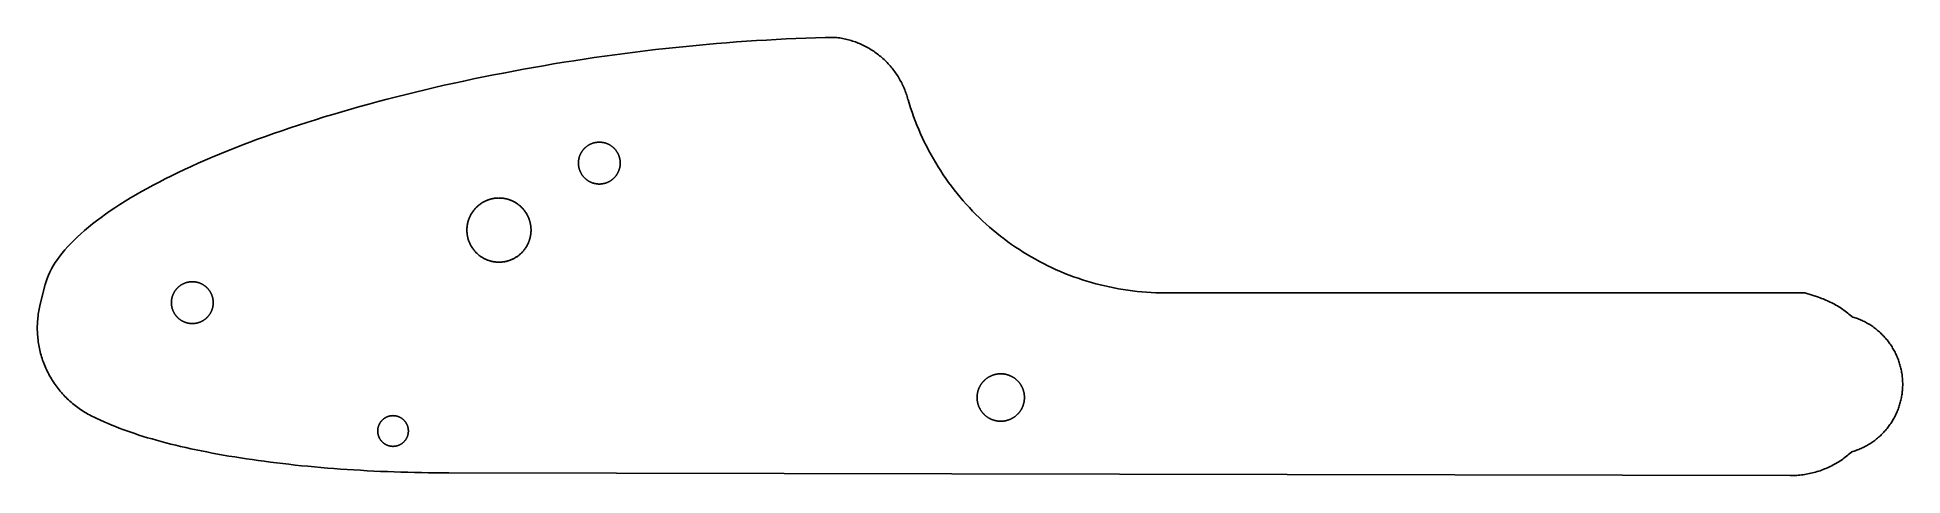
# Model space of a CAD drawing. Extents: x -125 to 8, y 0 to 31.
import ezdxf

# ---------------------------------------------------------------- set-up
doc = ezdxf.new("R2010")
doc.units = 0
doc.layers.get('0').update_dxf_attribs({"linetype": 'CONTINUOUS'})

msp = doc.modelspace()

# ---------------------------------------------------------------- linework, layer by layer
for points in [[(0.11344, 0.00099), (0.22685, 0.00396), (0.34018, 0.00891), (0.45342, 0.01583), (0.56651, 0.02473), (0.67944, 0.03561), (0.79215, 0.04845), (0.90463, 0.06326), (1.01682, 0.08003), (1.12871, 0.09875), (1.24026, 0.11942), (1.35143, 0.14204), (1.46218, 0.16659), (1.57249, 0.19308), (1.68232, 0.22148), (1.79164, 0.2518), (1.90042, 0.28402), (2.00861, 0.31813), (2.11619, 0.35413), (2.22313, 0.392), (2.32939, 0.43173), (2.43494, 0.4733), (2.53975, 0.51672), (2.64379, 0.56195), (2.74702, 0.609), (2.84941, 0.65784), (2.95094, 0.70846), (3.05157, 0.76084), (3.15126, 0.81497), (3.25, 0.87084), (3.34775, 0.92841), (3.44448, 0.98769), (3.54015, 1.04864), (3.63475, 1.11126), (3.72825, 1.17551), (3.8206, 1.24139), (3.9118, 1.30887), (4.0018, 1.37793), (4.09058, 1.44855), (4.17812, 1.52071), (4.26438, 1.59439), (4.34935, 1.66956), (4.3746, 1.6927), (4.37819, 1.69369), (4.46186, 1.71848), (4.54508, 1.74472), (4.62784, 1.77241), (4.7101, 1.80154), (4.79184, 1.8321), (4.87303, 1.86408), (4.95366, 1.89748), (5.03368, 1.93227), (5.11309, 1.96846), (5.19186, 2.00603), (5.26995, 2.04497), (5.34736, 2.08526), (5.42405, 2.1269), (5.5, 2.16987), (5.57519, 2.21416), (5.6496, 2.25976), (5.7232, 2.30665), (5.79596, 2.35481), (5.86788, 2.40424), (5.93893, 2.45492), (6.00908, 2.50682), (6.07831, 2.55995), (6.1466, 2.61427), (6.21394, 2.66978), (6.2803, 2.72645), (6.34565, 2.78428), (6.40999, 2.84323), (6.47329, 2.9033), (6.53553, 2.96447), (6.5967, 3.02671), (6.65677, 3.09001), (6.71572, 3.15435), (6.77355, 3.2197), (6.83022, 3.28606), (6.88573, 3.3534), (6.94005, 3.42169), (6.99318, 3.49092), (7.04508, 3.56107), (7.09576, 3.63212), (7.14519, 3.70404), (7.19335, 3.7768), (7.24024, 3.8504), (7.28584, 3.92481), (7.33013, 4), (7.3731, 4.07595), (7.41474, 4.15264), (7.45503, 4.23005), (7.49397, 4.30814), (7.53154, 4.38691), (7.56773, 4.46632), (7.60252, 4.54634), (7.63592, 4.62697), (7.6679, 4.70816), (7.69846, 4.7899), (7.72759, 4.87216), (7.75528, 4.95492), (7.78152, 5.03814), (7.80631, 5.12181), (7.82963, 5.2059), (7.85148, 5.29039), (7.87185, 5.37524), (7.89074, 5.46044), (7.90814, 5.54596), (7.92404, 5.63176), (7.93844, 5.71783), (7.95134, 5.80413), (7.96273, 5.89065), (7.97261, 5.97736), (7.98097, 6.06422), (7.98782, 6.15122), (7.99315, 6.23832), (7.99695, 6.3255), (7.99924, 6.41274), (8, 6.5), (7.99924, 6.58726), (7.99695, 6.6745), (7.99315, 6.76168), (7.98782, 6.84878), (7.98097, 6.93578), (7.97261, 7.02264), (7.96273, 7.10935), (7.95134, 7.19587), (7.93844, 7.28217), (7.92404, 7.36824), (7.90814, 7.45404), (7.89074, 7.53956), (7.87185, 7.62476), (7.85148, 7.70961), (7.82963, 7.7941), (7.80631, 7.87819), (7.78152, 7.96186), (7.75528, 8.04508), (7.72759, 8.12784), (7.69846, 8.2101), (7.6679, 8.29184), (7.63592, 8.37303), (7.60252, 8.45366), (7.56773, 8.53368), (7.53154, 8.61309), (7.49397, 8.69186), (7.45503, 8.76995), (7.41474, 8.84736), (7.3731, 8.92405), (7.33013, 9), (7.28584, 9.07519), (7.24024, 9.1496), (7.19335, 9.2232), (7.14519, 9.29596), (7.09576, 9.36788), (7.04508, 9.43893), (6.99318, 9.50908), (6.94005, 9.57831), (6.88573, 9.6466), (6.83022, 9.71394), (6.77355, 9.7803), (6.71572, 9.84565), (6.65677, 9.90999), (6.5967, 9.97329), (6.53553, 10.0355), (6.47329, 10.0967), (6.40999, 10.1568), (6.34565, 10.2157), (6.2803, 10.2735), (6.21394, 10.3302), (6.1466, 10.3857), (6.07831, 10.4401), (6.00908, 10.4932), (5.93893, 10.5451), (5.86788, 10.5958), (5.79596, 10.6452), (5.7232, 10.6934), (5.6496, 10.7402), (5.57519, 10.7858), (5.5, 10.8301), (5.42405, 10.8731), (5.34736, 10.9147), (5.26995, 10.955), (5.19186, 10.994), (5.11309, 11.0315), (5.03368, 11.0677), (4.95366, 11.1025), (4.87303, 11.1359), (4.79184, 11.1679), (4.7101, 11.1985), (4.62784, 11.2276), (4.54508, 11.2553), (4.46186, 11.2815), (4.37819, 11.3063), (4.3746, 11.3073), (4.34935, 11.3304), (4.26438, 11.4056), (4.17812, 11.4793), (4.09058, 11.5514), (4.0018, 11.6221), (3.9118, 11.6911), (3.8206, 11.7586), (3.72825, 11.8245), (3.63475, 11.8887), (3.54015, 11.9514), (3.44448, 12.0123), (3.34775, 12.0716), (3.25, 12.1292), (3.15126, 12.185), (3.05157, 12.2392), (2.95094, 12.2915), (2.84941, 12.3422), (2.74702, 12.391), (2.64379, 12.438), (2.53975, 12.4833), (2.43494, 12.5267), (2.32939, 12.5683), (2.22313, 12.608), (2.11619, 12.6459), (2.00861, 12.6819), (1.03931, 13), (-45, 13), (-45, 13.0073), (-45.1648, 13.0116), (-45.497, 13.0261), (-45.8289, 13.0464), (-46.1603, 13.0725), (-46.4913, 13.1044), (-46.8216, 13.142), (-47.1512, 13.1854), (-47.4801, 13.2345), (-47.808, 13.2894), (-48.1349, 13.35), (-48.4607, 13.4163), (-48.7853, 13.4883), (-49.1086, 13.5659), (-49.4305, 13.6491), (-49.7509, 13.738), (-50.0697, 13.8324), (-50.3868, 13.9324), (-50.7021, 14.0379), (-51.0155, 14.1489), (-51.3269, 14.2653), (-51.6363, 14.3871), (-51.9434, 14.5144), (-52.2483, 14.647), (-52.5509, 14.7848), (-52.851, 14.928), (-53.1485, 15.0763), (-53.4434, 15.2298), (-53.7356, 15.3885), (-54.025, 15.5522), (-54.3115, 15.721), (-54.595, 15.8947), (-54.8754, 16.0733), (-55.1526, 16.2568), (-55.4266, 16.4452), (-55.6973, 16.6382), (-55.9646, 16.836), (-56.2284, 17.0384), (-56.4886, 17.2454), (-56.7451, 17.4569), (-56.9979, 17.6728), (-57.2469, 17.8931), (-57.4921, 18.1177), (-57.7332, 18.3466), (-57.9704, 18.5796), (-58.2034, 18.8168), (-58.4323, 19.0579), (-58.6569, 19.3031), (-58.8772, 19.5521), (-59.0931, 19.8049), (-59.3046, 20.0614), (-59.5116, 20.3216), (-59.714, 20.5854), (-59.9118, 20.8527), (-60.1048, 21.1234), (-60.2932, 21.3974), (-60.4767, 21.6746), (-60.6553, 21.955), (-60.829, 22.2385), (-60.9978, 22.525), (-61.1615, 22.8144), (-61.3202, 23.1066), (-61.4737, 23.4015), (-61.622, 23.699), (-61.7652, 23.9991), (-61.903, 24.3017), (-62.0356, 24.6066), (-62.1629, 24.9137), (-62.2847, 25.2231), (-62.4011, 25.5345), (-62.5121, 25.8479), (-62.6176, 26.1632), (-62.7176, 26.4803), (-62.7931, 26.7353), (-62.8022, 26.7444), (-62.8044, 26.7529), (-62.8324, 26.8538), (-62.8622, 26.9542), (-62.8937, 27.0541), (-62.9269, 27.1534), (-62.9618, 27.2521), (-62.9985, 27.3502), (-63.0369, 27.4476), (-63.077, 27.5444), (-63.1187, 27.6404), (-63.1622, 27.7357), (-63.2072, 27.8302), (-63.254, 27.9239), (-63.3023, 28.0168), (-63.3523, 28.1089), (-63.4038, 28.2), (-63.457, 28.2902), (-63.5117, 28.3795), (-63.568, 28.4678), (-63.6258, 28.5552), (-63.6851, 28.6415), (-63.7459, 28.7267), (-63.8082, 28.8109), (-63.8719, 28.894), (-63.9371, 28.9759), (-64.0037, 29.0567), (-64.0717, 29.1364), (-64.1411, 29.2148), (-64.2119, 29.292), (-64.284, 29.368), (-64.3574, 29.4426), (-64.432, 29.516), (-64.508, 29.5881), (-64.5852, 29.6589), (-64.6636, 29.7283), (-64.7433, 29.7963), (-64.8241, 29.8629), (-64.906, 29.9281), (-64.9891, 29.9918), (-65.0733, 30.0541), (-65.1585, 30.1149), (-65.2448, 30.1742), (-65.3322, 30.232), (-65.4205, 30.2883), (-65.5098, 30.343), (-65.6, 30.3962), (-65.6911, 30.4477), (-65.7832, 30.4977), (-65.8761, 30.546), (-65.9698, 30.5928), (-66.0643, 30.6378), (-66.1596, 30.6813), (-66.2556, 30.723), (-66.3524, 30.7631), (-66.4498, 30.8015), (-66.5479, 30.8382), (-66.6466, 30.8731), (-66.7459, 30.9063), (-66.8458, 30.9378), (-66.9462, 30.9676), (-67.0471, 30.9956), (-67.1485, 31.0218), (-67.2503, 31.0462), (-67.3525, 31.0689), (-67.4551, 31.0898), (-67.5581, 31.1088), (-67.6614, 31.1261), (-67.765, 31.1416), (-67.8688, 31.1553), (-67.9728, 31.1671), (-67.9859, 31.1684), (-68.0251, 31.1678), (-68.7068, 31.1529), (-69.3929, 31.134), (-70.0831, 31.111), (-70.777, 31.0841), (-71.4747, 31.0532), (-72.1757, 31.0182), (-72.88, 30.9793), (-73.5873, 30.9364), (-74.2974, 30.8896), (-75.01, 30.8388), (-75.725, 30.7841), (-76.4421, 30.7255), (-77.1612, 30.663), (-77.882, 30.5966), (-78.6042, 30.5263), (-79.3277, 30.4523), (-80.0522, 30.3744), (-80.7775, 30.2927), (-81.5035, 30.2073), (-82.2298, 30.1181), (-82.9563, 30.0252), (-83.6827, 29.9287), (-84.4088, 29.8285), (-85.1344, 29.7247), (-85.8593, 29.6173), (-86.5832, 29.5063), (-87.306, 29.3918), (-88.0274, 29.2738), (-88.7471, 29.1524), (-89.4651, 29.0276), (-90.1809, 28.8993), (-90.8946, 28.7678), (-91.6057, 28.6329), (-92.3141, 28.4948), (-93.0196, 28.3535), (-93.722, 28.209), (-94.421, 28.0614), (-95.1165, 27.9107), (-95.8082, 27.757), (-96.496, 27.6003), (-97.1795, 27.4406), (-97.8586, 27.278), (-98.5331, 27.1126), (-99.2029, 26.9445), (-99.8676, 26.7735), (-100.527, 26.5999), (-101.181, 26.4236), (-101.83, 26.2448), (-102.472, 26.0634), (-103.109, 25.8796), (-103.739, 25.6933), (-104.363, 25.5047), (-104.981, 25.3138), (-105.591, 25.1206), (-106.195, 24.9253), (-106.792, 24.7278), (-107.381, 24.5283), (-107.963, 24.3267), (-108.537, 24.1232), (-109.103, 23.9179), (-109.661, 23.7107), (-110.211, 23.5017), (-110.752, 23.2911), (-111.285, 23.0788), (-111.81, 22.865), (-112.325, 22.6496), (-112.832, 22.4329), (-113.329, 22.2147), (-113.817, 21.9953), (-114.296, 21.7746), (-114.765, 21.5528), (-115.224, 21.3299), (-115.673, 21.1059), (-116.112, 20.881), (-116.541, 20.6552), (-116.96, 20.4285), (-117.368, 20.2011), (-117.766, 19.973), (-118.153, 19.7443), (-118.53, 19.5151), (-118.895, 19.2853), (-119.25, 19.0552), (-119.593, 18.8247), (-119.925, 18.594), (-120.246, 18.363), (-120.555, 18.132), (-120.853, 17.9008), (-121.139, 17.6697), (-121.414, 17.4387), (-121.676, 17.2078), (-121.927, 16.9772), (-122.166, 16.7468), (-122.393, 16.5168), (-122.608, 16.2873), (-122.81, 16.0582), (-123.001, 15.8297), (-123.179, 15.6019), (-123.345, 15.3748), (-123.499, 15.1484), (-123.64, 14.923), (-123.768, 14.6984), (-123.885, 14.4748), (-123.988, 14.2523), (-124.079, 14.0309), (-124.158, 13.8107), (-124.224, 13.5918), (-124.572, 12.1935), (-124.601, 12.0747), (-124.627, 11.9554), (-124.651, 11.8357), (-124.674, 11.7155), (-124.694, 11.595), (-124.712, 11.4742), (-124.728, 11.3531), (-124.742, 11.2317), (-124.753, 11.1101), (-124.763, 10.9883), (-124.77, 10.8664), (-124.776, 10.7443), (-124.779, 10.6222), (-124.78, 10.5), (-124.779, 10.3778), (-124.776, 10.2557), (-124.77, 10.1336), (-124.763, 10.0117), (-124.753, 9.88991), (-124.742, 9.7683), (-124.728, 9.64691), (-124.712, 9.52579), (-124.694, 9.40496), (-124.674, 9.28446), (-124.651, 9.16434), (-124.627, 9.04462), (-124.601, 8.92534), (-124.572, 8.80655), (-124.541, 8.68827), (-124.509, 8.57054), (-124.474, 8.4534), (-124.437, 8.33688), (-124.399, 8.22102), (-124.358, 8.10586), (-124.315, 7.99142), (-124.27, 7.87775), (-124.224, 7.76488), (-124.175, 7.65284), (-124.124, 7.54167), (-124.072, 7.4314), (-124.017, 7.32207), (-123.961, 7.2137), (-123.902, 7.10633), (-123.842, 7), (-123.78, 6.89473), (-123.716, 6.79057), (-123.651, 6.68753), (-123.583, 6.58565), (-123.514, 6.48496), (-123.443, 6.3855), (-123.37, 6.28729), (-123.296, 6.19037), (-123.22, 6.09476), (-123.142, 6.00049), (-123.063, 5.90759), (-122.982, 5.81609), (-122.899, 5.72601), (-122.815, 5.63739), (-122.73, 5.55025), (-122.643, 5.46462), (-122.554, 5.38052), (-122.464, 5.29799), (-122.372, 5.21703), (-122.28, 5.13769), (-122.185, 5.05998), (-122.09, 4.98392), (-121.993, 4.90955), (-121.894, 4.83688), (-121.795, 4.76594), (-121.694, 4.69674), (-121.592, 4.62931), (-121.489, 4.56366), (-121.385, 4.49983), (-121.28, 4.43782), (-121.174, 4.37766), (-121.066, 4.31937), (-120.958, 4.26295), (-120.849, 4.20844), (-120.738, 4.15585), (-120.627, 4.10518), (-119.969, 3.80633), (-119.729, 3.7), (-119.481, 3.59473), (-119.225, 3.49057), (-118.963, 3.38753), (-118.693, 3.28565), (-118.416, 3.18496), (-118.132, 3.0855), (-117.842, 2.98729), (-117.544, 2.89037), (-117.24, 2.79476), (-116.929, 2.70049), (-116.612, 2.60759), (-116.288, 2.51609), (-115.958, 2.42601), (-115.622, 2.33739), (-115.279, 2.25025), (-114.93, 2.16462), (-114.576, 2.08052), (-114.216, 1.99799), (-113.85, 1.91703), (-113.478, 1.83769), (-113.101, 1.75998), (-112.719, 1.68392), (-112.331, 1.60955), (-111.938, 1.53688), (-111.54, 1.46594), (-111.137, 1.39674), (-110.73, 1.32931), (-110.318, 1.26366), (-109.901, 1.19983), (-109.48, 1.13782), (-109.055, 1.07766), (-108.625, 1.01937), (-108.192, 0.96295), (-107.754, 0.90844), (-107.313, 0.85584), (-106.869, 0.80518), (-106.42, 0.75647), (-105.969, 0.70971), (-105.514, 0.66494), (-105.057, 0.62215), (-104.596, 0.58137), (-104.132, 0.5426), (-103.666, 0.50587), (-103.198, 0.47117), (-102.727, 0.43852), (-102.254, 0.40793), (-101.779, 0.37941), (-101.302, 0.35297), (-100.823, 0.32861), (-100.342, 0.30635), (-99.8602, 0.28618), (-99.3768, 0.26812), (-98.8923, 0.25218), (-98.4068, 0.23835), (-97.9204, 0.22664), (-97.4332, 0.21705), (-96.9454, 0.20959), (-96.4572, 0.20426), (-95.9687, 0.20107), (-95.48, 0.2), (0, 0)], [(-84.801, 20.7371), (-84.8269, 20.7378), (-84.8529, 20.7389), (-84.8788, 20.7405), (-84.9047, 20.7425), (-84.9306, 20.745), (-84.9564, 20.748), (-84.9821, 20.7514), (-85.0078, 20.7552), (-85.0334, 20.7595), (-85.0589, 20.7642), (-85.0844, 20.7694), (-85.1098, 20.775), (-85.135, 20.7811), (-85.1602, 20.7876), (-85.1852, 20.7945), (-85.2101, 20.8019), (-85.2349, 20.8097), (-85.2595, 20.818), (-85.284, 20.8266), (-85.3083, 20.8357), (-85.3325, 20.8452), (-85.3565, 20.8552), (-85.3803, 20.8655), (-85.4039, 20.8763), (-85.4273, 20.8875), (-85.4506, 20.8991), (-85.4736, 20.9111), (-85.4965, 20.9235), (-85.5191, 20.9362), (-85.5414, 20.9494), (-85.5636, 20.963), (-85.5855, 20.977), (-85.6071, 20.9913), (-85.6286, 21.006), (-85.6497, 21.0211), (-85.6706, 21.0365), (-85.6912, 21.0523), (-85.7115, 21.0685), (-85.7315, 21.085), (-85.7513, 21.1019), (-85.7707, 21.1191), (-85.7899, 21.1367), (-85.8087, 21.1545), (-85.8273, 21.1727), (-85.8455, 21.1913), (-85.8633, 21.2101), (-85.8809, 21.2293), (-85.8981, 21.2487), (-85.915, 21.2685), (-85.9315, 21.2885), (-85.9477, 21.3088), (-85.9635, 21.3294), (-85.9789, 21.3503), (-85.994, 21.3714), (-86.0087, 21.3929), (-86.023, 21.4145), (-86.037, 21.4364), (-86.0506, 21.4586), (-86.0638, 21.4809), (-86.0765, 21.5035), (-86.0889, 21.5264), (-86.1009, 21.5494), (-86.1125, 21.5727), (-86.1237, 21.5961), (-86.1345, 21.6197), (-86.1448, 21.6435), (-86.1548, 21.6675), (-86.1643, 21.6917), (-86.1734, 21.716), (-86.182, 21.7405), (-86.1903, 21.7651), (-86.1981, 21.7899), (-86.2055, 21.8148), (-86.2124, 21.8398), (-86.2189, 21.865), (-86.225, 21.8902), (-86.2306, 21.9156), (-86.2358, 21.9411), (-86.2405, 21.9666), (-86.2448, 21.9922), (-86.2486, 22.0179), (-86.252, 22.0436), (-86.255, 22.0694), (-86.2575, 22.0953), (-86.2595, 22.1212), (-86.2611, 22.1471), (-86.2622, 22.1731), (-86.2629, 22.199), (-86.2631, 22.225), (-86.2629, 22.251), (-86.2622, 22.2769), (-86.2611, 22.3029), (-86.2595, 22.3288), (-86.2575, 22.3547), (-86.255, 22.3806), (-86.252, 22.4064), (-86.2486, 22.4321), (-86.2448, 22.4578), (-86.2405, 22.4834), (-86.2358, 22.5089), (-86.2306, 22.5344), (-86.225, 22.5598), (-86.2189, 22.585), (-86.2124, 22.6102), (-86.2055, 22.6352), (-86.1981, 22.6601), (-86.1903, 22.6849), (-86.182, 22.7095), (-86.1734, 22.734), (-86.1643, 22.7583), (-86.1548, 22.7825), (-86.1448, 22.8065), (-86.1345, 22.8303), (-86.1237, 22.8539), (-86.1125, 22.8773), (-86.1009, 22.9006), (-86.0889, 22.9236), (-86.0765, 22.9465), (-86.0638, 22.9691), (-86.0506, 22.9914), (-86.037, 23.0136), (-86.023, 23.0355), (-86.0087, 23.0571), (-85.994, 23.0786), (-85.9789, 23.0997), (-85.9635, 23.1206), (-85.9477, 23.1412), (-85.9315, 23.1615), (-85.915, 23.1815), (-85.8981, 23.2013), (-85.8809, 23.2207), (-85.8633, 23.2399), (-85.8455, 23.2587), (-85.8273, 23.2773), (-85.8087, 23.2955), (-85.7899, 23.3133), (-85.7707, 23.3309), (-85.7513, 23.3481), (-85.7315, 23.365), (-85.7115, 23.3815), (-85.6912, 23.3977), (-85.6706, 23.4135), (-85.6497, 23.4289), (-85.6286, 23.444), (-85.6071, 23.4587), (-85.5855, 23.473), (-85.5636, 23.487), (-85.5414, 23.5006), (-85.5191, 23.5138), (-85.4965, 23.5265), (-85.4736, 23.5389), (-85.4506, 23.5509), (-85.4273, 23.5625), (-85.4039, 23.5737), (-85.3803, 23.5845), (-85.3565, 23.5948), (-85.3325, 23.6048), (-85.3083, 23.6143), (-85.284, 23.6234), (-85.2595, 23.632), (-85.2349, 23.6403), (-85.2101, 23.6481), (-85.1852, 23.6555), (-85.1602, 23.6624), (-85.135, 23.6689), (-85.1098, 23.675), (-85.0844, 23.6806), (-85.0589, 23.6858), (-85.0334, 23.6905), (-85.0078, 23.6948), (-84.9821, 23.6986), (-84.9564, 23.702), (-84.9306, 23.705), (-84.9047, 23.7075), (-84.8788, 23.7095), (-84.8529, 23.7111), (-84.8269, 23.7122), (-84.801, 23.7129), (-84.775, 23.7131), (-84.749, 23.7129), (-84.7231, 23.7122), (-84.6971, 23.7111), (-84.6712, 23.7095), (-84.6453, 23.7075), (-84.6194, 23.705), (-84.5936, 23.702), (-84.5679, 23.6986), (-84.5422, 23.6948), (-84.5166, 23.6905), (-84.4911, 23.6858), (-84.4656, 23.6806), (-84.4402, 23.675), (-84.415, 23.6689), (-84.3898, 23.6624), (-84.3648, 23.6555), (-84.3399, 23.6481), (-84.3151, 23.6403), (-84.2905, 23.632), (-84.266, 23.6234), (-84.2417, 23.6143), (-84.2175, 23.6048), (-84.1935, 23.5948), (-84.1697, 23.5845), (-84.1461, 23.5737), (-84.1227, 23.5625), (-84.0994, 23.5509), (-84.0764, 23.5389), (-84.0535, 23.5265), (-84.0309, 23.5138), (-84.0086, 23.5006), (-83.9864, 23.487), (-83.9645, 23.473), (-83.9429, 23.4587), (-83.9214, 23.444), (-83.9003, 23.4289), (-83.8794, 23.4135), (-83.8588, 23.3977), (-83.8385, 23.3815), (-83.8185, 23.365), (-83.7987, 23.3481), (-83.7793, 23.3309), (-83.7601, 23.3133), (-83.7413, 23.2955), (-83.7227, 23.2773), (-83.7045, 23.2587), (-83.6867, 23.2399), (-83.6691, 23.2207), (-83.6519, 23.2013), (-83.635, 23.1815), (-83.6185, 23.1615), (-83.6023, 23.1412), (-83.5865, 23.1206), (-83.5711, 23.0997), (-83.556, 23.0786), (-83.5413, 23.0571), (-83.527, 23.0355), (-83.513, 23.0136), (-83.4994, 22.9914), (-83.4862, 22.9691), (-83.4735, 22.9465), (-83.4611, 22.9236), (-83.4491, 22.9006), (-83.4375, 22.8773), (-83.4263, 22.8539), (-83.4155, 22.8303), (-83.4052, 22.8065), (-83.3952, 22.7825), (-83.3857, 22.7583), (-83.3766, 22.734), (-83.368, 22.7095), (-83.3597, 22.6849), (-83.3519, 22.6601), (-83.3445, 22.6352), (-83.3376, 22.6102), (-83.3311, 22.585), (-83.325, 22.5598), (-83.3194, 22.5344), (-83.3142, 22.5089), (-83.3095, 22.4834), (-83.3052, 22.4578), (-83.3014, 22.4321), (-83.298, 22.4064), (-83.295, 22.3806), (-83.2925, 22.3547), (-83.2905, 22.3288), (-83.2889, 22.3029), (-83.2878, 22.2769), (-83.2871, 22.251), (-83.2869, 22.225), (-83.2871, 22.199), (-83.2878, 22.1731), (-83.2889, 22.1471), (-83.2905, 22.1212), (-83.2925, 22.0953), (-83.295, 22.0694), (-83.298, 22.0436), (-83.3014, 22.0179), (-83.3052, 21.9922), (-83.3095, 21.9666), (-83.3142, 21.9411), (-83.3194, 21.9156), (-83.325, 21.8902), (-83.3311, 21.865), (-83.3376, 21.8398), (-83.3445, 21.8148), (-83.3519, 21.7899), (-83.3597, 21.7651), (-83.368, 21.7405), (-83.3766, 21.716), (-83.3857, 21.6917), (-83.3952, 21.6675), (-83.4052, 21.6435), (-83.4155, 21.6197), (-83.4263, 21.5961), (-83.4375, 21.5727), (-83.4491, 21.5494), (-83.4611, 21.5264), (-83.4735, 21.5035), (-83.4862, 21.4809), (-83.4994, 21.4586), (-83.513, 21.4364), (-83.527, 21.4145), (-83.5413, 21.3929), (-83.556, 21.3714), (-83.5711, 21.3503), (-83.5865, 21.3294), (-83.6023, 21.3088), (-83.6185, 21.2885), (-83.635, 21.2685), (-83.6519, 21.2487), (-83.6691, 21.2293), (-83.6867, 21.2101), (-83.7045, 21.1913), (-83.7227, 21.1727), (-83.7413, 21.1545), (-83.7601, 21.1367), (-83.7793, 21.1191), (-83.7987, 21.1019), (-83.8185, 21.085), (-83.8385, 21.0685), (-83.8588, 21.0523), (-83.8794, 21.0365), (-83.9003, 21.0211), (-83.9214, 21.006), (-83.9429, 20.9913), (-83.9645, 20.977), (-83.9864, 20.963), (-84.0086, 20.9494), (-84.0309, 20.9362), (-84.0535, 20.9235), (-84.0764, 20.9111), (-84.0994, 20.8991), (-84.1227, 20.8875), (-84.1461, 20.8763), (-84.1697, 20.8655), (-84.1935, 20.8552), (-84.2175, 20.8452), (-84.2417, 20.8357), (-84.266, 20.8266), (-84.2905, 20.818), (-84.3151, 20.8097), (-84.3399, 20.8019), (-84.3648, 20.7945), (-84.3898, 20.7876), (-84.415, 20.7811), (-84.4402, 20.775), (-84.4656, 20.7694), (-84.4911, 20.7642), (-84.5166, 20.7595), (-84.5422, 20.7552), (-84.5679, 20.7514), (-84.5936, 20.748), (-84.6194, 20.745), (-84.6453, 20.7425), (-84.6712, 20.7405), (-84.6971, 20.7389), (-84.7231, 20.7378), (-84.749, 20.7371), (-84.775, 20.7369)], [(-91.9586, 15.181), (-91.9984, 15.182), (-92.0382, 15.1838), (-92.0779, 15.1862), (-92.1176, 15.1893), (-92.1573, 15.1931), (-92.1968, 15.1976), (-92.2363, 15.2028), (-92.2757, 15.2087), (-92.315, 15.2153), (-92.3542, 15.2226), (-92.3932, 15.2305), (-92.4321, 15.2391), (-92.4708, 15.2484), (-92.5093, 15.2584), (-92.5477, 15.269), (-92.5859, 15.2803), (-92.6239, 15.2923), (-92.6617, 15.3049), (-92.6992, 15.3182), (-92.7365, 15.3322), (-92.7736, 15.3468), (-92.8103, 15.362), (-92.8469, 15.3779), (-92.8831, 15.3944), (-92.9191, 15.4116), (-92.9547, 15.4293), (-92.99, 15.4477), (-93.025, 15.4667), (-93.0597, 15.4863), (-93.094, 15.5066), (-93.128, 15.5274), (-93.1615, 15.5488), (-93.1948, 15.5707), (-93.2276, 15.5933), (-93.26, 15.6164), (-93.292, 15.6401), (-93.3236, 15.6644), (-93.3548, 15.6892), (-93.3855, 15.7145), (-93.4158, 15.7403), (-93.4456, 15.7667), (-93.475, 15.7936), (-93.5039, 15.8211), (-93.5323, 15.849), (-93.5602, 15.8774), (-93.5876, 15.9063), (-93.6145, 15.9356), (-93.6409, 15.9655), (-93.6668, 15.9957), (-93.6921, 16.0265), (-93.7169, 16.0576), (-93.7411, 16.0892), (-93.7648, 16.1212), (-93.788, 16.1537), (-93.8105, 16.1865), (-93.8325, 16.2197), (-93.8539, 16.2533), (-93.8747, 16.2872), (-93.8949, 16.3216), (-93.9145, 16.3562), (-93.9335, 16.3912), (-93.9519, 16.4266), (-93.9697, 16.4622), (-93.9868, 16.4981), (-94.0033, 16.5344), (-94.0192, 16.5709), (-94.0345, 16.6077), (-94.0491, 16.6448), (-94.063, 16.6821), (-94.0763, 16.7196), (-94.0889, 16.7574), (-94.1009, 16.7953), (-94.1122, 16.8335), (-94.1229, 16.8719), (-94.1328, 16.9105), (-94.1421, 16.9492), (-94.1508, 16.9881), (-94.1587, 17.0271), (-94.166, 17.0663), (-94.1725, 17.1055), (-94.1784, 17.1449), (-94.1836, 17.1844), (-94.1881, 17.224), (-94.1919, 17.2636), (-94.1951, 17.3033), (-94.1975, 17.3431), (-94.1992, 17.3829), (-94.2003, 17.4227), (-94.2006, 17.4625), (-94.2003, 17.5023), (-94.1992, 17.5421), (-94.1975, 17.5819), (-94.1951, 17.6217), (-94.1919, 17.6614), (-94.1881, 17.701), (-94.1836, 17.7406), (-94.1784, 17.7801), (-94.1725, 17.8195), (-94.166, 17.8587), (-94.1587, 17.8979), (-94.1508, 17.9369), (-94.1421, 17.9758), (-94.1328, 18.0145), (-94.1229, 18.0531), (-94.1122, 18.0915), (-94.1009, 18.1297), (-94.0889, 18.1676), (-94.0763, 18.2054), (-94.063, 18.2429), (-94.0491, 18.2802), (-94.0345, 18.3173), (-94.0192, 18.3541), (-94.0033, 18.3906), (-93.9868, 18.4269), (-93.9697, 18.4628), (-93.9519, 18.4984), (-93.9335, 18.5338), (-93.9145, 18.5688), (-93.8949, 18.6034), (-93.8747, 18.6378), (-93.8539, 18.6717), (-93.8325, 18.7053), (-93.8105, 18.7385), (-93.788, 18.7713), (-93.7648, 18.8038), (-93.7411, 18.8358), (-93.7169, 18.8674), (-93.6921, 18.8985), (-93.6668, 18.9293), (-93.6409, 18.9595), (-93.6145, 18.9894), (-93.5876, 19.0187), (-93.5602, 19.0476), (-93.5323, 19.076), (-93.5039, 19.1039), (-93.475, 19.1314), (-93.4456, 19.1583), (-93.4158, 19.1847), (-93.3855, 19.2105), (-93.3548, 19.2358), (-93.3236, 19.2606), (-93.292, 19.2849), (-93.26, 19.3086), (-93.2276, 19.3317), (-93.1948, 19.3543), (-93.1615, 19.3762), (-93.128, 19.3976), (-93.094, 19.4184), (-93.0597, 19.4387), (-93.025, 19.4583), (-92.99, 19.4773), (-92.9547, 19.4957), (-92.9191, 19.5134), (-92.8831, 19.5306), (-92.8469, 19.5471), (-92.8103, 19.563), (-92.7736, 19.5782), (-92.7365, 19.5928), (-92.6992, 19.6068), (-92.6617, 19.6201), (-92.6239, 19.6327), (-92.5859, 19.6447), (-92.5477, 19.656), (-92.5093, 19.6666), (-92.4708, 19.6766), (-92.4321, 19.6859), (-92.3932, 19.6945), (-92.3542, 19.7024), (-92.315, 19.7097), (-92.2757, 19.7163), (-92.2363, 19.7222), (-92.1968, 19.7274), (-92.1573, 19.7319), (-92.1176, 19.7357), (-92.0779, 19.7388), (-92.0382, 19.7412), (-91.9984, 19.743), (-91.9586, 19.744), (-91.9188, 19.7444), (-91.8789, 19.744), (-91.8391, 19.743), (-91.7993, 19.7412), (-91.7596, 19.7388), (-91.7199, 19.7357), (-91.6802, 19.7319), (-91.6407, 19.7274), (-91.6012, 19.7222), (-91.5618, 19.7163), (-91.5225, 19.7097), (-91.4833, 19.7024), (-91.4443, 19.6945), (-91.4054, 19.6859), (-91.3667, 19.6766), (-91.3282, 19.6666), (-91.2898, 19.656), (-91.2516, 19.6447), (-91.2136, 19.6327), (-91.1758, 19.6201), (-91.1383, 19.6068), (-91.101, 19.5928), (-91.0639, 19.5782), (-91.0272, 19.563), (-90.9906, 19.5471), (-90.9544, 19.5306), (-90.9184, 19.5134), (-90.8828, 19.4957), (-90.8475, 19.4773), (-90.8125, 19.4583), (-90.7778, 19.4387), (-90.7435, 19.4184), (-90.7095, 19.3976), (-90.676, 19.3762), (-90.6427, 19.3543), (-90.6099, 19.3317), (-90.5775, 19.3086), (-90.5455, 19.2849), (-90.5139, 19.2606), (-90.4827, 19.2358), (-90.452, 19.2105), (-90.4217, 19.1847), (-90.3919, 19.1583), (-90.3625, 19.1314), (-90.3336, 19.1039), (-90.3052, 19.076), (-90.2773, 19.0476), (-90.2499, 19.0187), (-90.223, 18.9894), (-90.1966, 18.9595), (-90.1707, 18.9293), (-90.1454, 18.8985), (-90.1206, 18.8674), (-90.0964, 18.8358), (-90.0727, 18.8038), (-90.0495, 18.7713), (-90.027, 18.7385), (-90.005, 18.7053), (-89.9836, 18.6717), (-89.9628, 18.6378), (-89.9426, 18.6034), (-89.923, 18.5688), (-89.904, 18.5338), (-89.8856, 18.4984), (-89.8678, 18.4628), (-89.8507, 18.4269), (-89.8342, 18.3906), (-89.8183, 18.3541), (-89.803, 18.3173), (-89.7884, 18.2802), (-89.7745, 18.2429), (-89.7612, 18.2054), (-89.7486, 18.1676), (-89.7366, 18.1297), (-89.7253, 18.0915), (-89.7146, 18.0531), (-89.7047, 18.0145), (-89.6954, 17.9758), (-89.6867, 17.9369), (-89.6788, 17.8979), (-89.6715, 17.8587), (-89.665, 17.8195), (-89.6591, 17.7801), (-89.6539, 17.7406), (-89.6494, 17.701), (-89.6456, 17.6614), (-89.6424, 17.6217), (-89.64, 17.5819), (-89.6383, 17.5421), (-89.6372, 17.5023), (-89.6369, 17.4625), (-89.6372, 17.4227), (-89.6383, 17.3829), (-89.64, 17.3431), (-89.6424, 17.3033), (-89.6456, 17.2636), (-89.6494, 17.224), (-89.6539, 17.1844), (-89.6591, 17.1449), (-89.665, 17.1055), (-89.6715, 17.0663), (-89.6788, 17.0271), (-89.6867, 16.9881), (-89.6954, 16.9492), (-89.7047, 16.9105), (-89.7146, 16.8719), (-89.7253, 16.8335), (-89.7366, 16.7953), (-89.7486, 16.7574), (-89.7612, 16.7196), (-89.7745, 16.6821), (-89.7884, 16.6448), (-89.803, 16.6077), (-89.8183, 16.5709), (-89.8342, 16.5344), (-89.8507, 16.4981), (-89.8678, 16.4622), (-89.8856, 16.4266), (-89.904, 16.3912), (-89.923, 16.3562), (-89.9426, 16.3216), (-89.9628, 16.2872), (-89.9836, 16.2533), (-90.005, 16.2197), (-90.027, 16.1865), (-90.0495, 16.1537), (-90.0727, 16.1212), (-90.0964, 16.0892), (-90.1206, 16.0576), (-90.1454, 16.0265), (-90.1707, 15.9957), (-90.1966, 15.9655), (-90.223, 15.9356), (-90.2499, 15.9063), (-90.2773, 15.8774), (-90.3052, 15.849), (-90.3336, 15.8211), (-90.3625, 15.7936), (-90.3919, 15.7667), (-90.4217, 15.7403), (-90.452, 15.7145), (-90.4827, 15.6892), (-90.5139, 15.6644), (-90.5455, 15.6401), (-90.5775, 15.6164), (-90.6099, 15.5933), (-90.6427, 15.5707), (-90.676, 15.5488), (-90.7095, 15.5274), (-90.7435, 15.5066), (-90.7778, 15.4863), (-90.8125, 15.4667), (-90.8475, 15.4477), (-90.8828, 15.4293), (-90.9184, 15.4116), (-90.9544, 15.3944), (-90.9906, 15.3779), (-91.0272, 15.362), (-91.0639, 15.3468), (-91.101, 15.3322), (-91.1383, 15.3182), (-91.1758, 15.3049), (-91.2136, 15.2923), (-91.2516, 15.2803), (-91.2898, 15.269), (-91.3282, 15.2584), (-91.3667, 15.2484), (-91.4054, 15.2391), (-91.4443, 15.2305), (-91.4833, 15.2226), (-91.5225, 15.2153), (-91.5618, 15.2087), (-91.6012, 15.2028), (-91.6407, 15.1976), (-91.6802, 15.1931), (-91.7199, 15.1893), (-91.7596, 15.1862), (-91.7993, 15.1838), (-91.8391, 15.182), (-91.8789, 15.181), (-91.9188, 15.1806)], [(-113.773, 10.8152), (-113.799, 10.8159), (-113.825, 10.817), (-113.851, 10.8186), (-113.877, 10.8207), (-113.902, 10.8232), (-113.928, 10.8261), (-113.954, 10.8295), (-113.98, 10.8333), (-114.005, 10.8376), (-114.031, 10.8423), (-114.056, 10.8475), (-114.082, 10.8531), (-114.107, 10.8592), (-114.132, 10.8657), (-114.157, 10.8726), (-114.182, 10.88), (-114.207, 10.8878), (-114.231, 10.8961), (-114.256, 10.9047), (-114.28, 10.9138), (-114.304, 10.9234), (-114.328, 10.9333), (-114.352, 10.9437), (-114.376, 10.9544), (-114.399, 10.9656), (-114.422, 10.9772), (-114.446, 10.9892), (-114.468, 11.0016), (-114.491, 11.0144), (-114.513, 11.0276), (-114.535, 11.0411), (-114.557, 11.0551), (-114.579, 11.0694), (-114.6, 11.0841), (-114.622, 11.0992), (-114.642, 11.1147), (-114.663, 11.1305), (-114.683, 11.1466), (-114.703, 11.1632), (-114.723, 11.18), (-114.743, 11.1972), (-114.762, 11.2148), (-114.781, 11.2327), (-114.799, 11.2509), (-114.817, 11.2694), (-114.835, 11.2882), (-114.853, 11.3074), (-114.87, 11.3268), (-114.887, 11.3466), (-114.903, 11.3666), (-114.92, 11.3869), (-114.935, 11.4076), (-114.951, 11.4284), (-114.966, 11.4496), (-114.981, 11.471), (-114.995, 11.4926), (-115.009, 11.5145), (-115.022, 11.5367), (-115.036, 11.5591), (-115.048, 11.5817), (-115.061, 11.6045), (-115.073, 11.6275), (-115.084, 11.6508), (-115.096, 11.6742), (-115.106, 11.6979), (-115.117, 11.7217), (-115.127, 11.7457), (-115.136, 11.7698), (-115.145, 11.7942), (-115.154, 11.8186), (-115.162, 11.8433), (-115.17, 11.868), (-115.177, 11.8929), (-115.184, 11.918), (-115.191, 11.9431), (-115.197, 11.9684), (-115.202, 11.9937), (-115.208, 12.0192), (-115.212, 12.0447), (-115.217, 12.0703), (-115.221, 12.096), (-115.224, 12.1218), (-115.227, 12.1476), (-115.229, 12.1734), (-115.231, 12.1993), (-115.233, 12.2252), (-115.234, 12.2512), (-115.235, 12.2772), (-115.235, 12.3031), (-115.235, 12.3291), (-115.234, 12.3551), (-115.233, 12.381), (-115.231, 12.4069), (-115.229, 12.4328), (-115.227, 12.4587), (-115.224, 12.4845), (-115.221, 12.5102), (-115.217, 12.5359), (-115.212, 12.5615), (-115.208, 12.5871), (-115.202, 12.6125), (-115.197, 12.6379), (-115.191, 12.6631), (-115.184, 12.6883), (-115.177, 12.7133), (-115.17, 12.7382), (-115.162, 12.763), (-115.154, 12.7876), (-115.145, 12.8121), (-115.136, 12.8364), (-115.127, 12.8606), (-115.117, 12.8846), (-115.106, 12.9084), (-115.096, 12.932), (-115.084, 12.9555), (-115.073, 12.9787), (-115.061, 13.0018), (-115.048, 13.0246), (-115.036, 13.0472), (-115.022, 13.0696), (-115.009, 13.0917), (-114.995, 13.1136), (-114.981, 13.1353), (-114.966, 13.1567), (-114.951, 13.1778), (-114.935, 13.1987), (-114.92, 13.2193), (-114.903, 13.2396), (-114.887, 13.2597), (-114.87, 13.2794), (-114.853, 13.2989), (-114.835, 13.318), (-114.817, 13.3369), (-114.799, 13.3554), (-114.781, 13.3736), (-114.762, 13.3915), (-114.743, 13.409), (-114.723, 13.4262), (-114.703, 13.4431), (-114.683, 13.4596), (-114.663, 13.4758), (-114.642, 13.4916), (-114.622, 13.507), (-114.6, 13.5221), (-114.579, 13.5368), (-114.557, 13.5512), (-114.535, 13.5651), (-114.513, 13.5787), (-114.491, 13.5919), (-114.468, 13.6047), (-114.446, 13.6171), (-114.422, 13.6291), (-114.399, 13.6406), (-114.376, 13.6518), (-114.352, 13.6626), (-114.328, 13.6729), (-114.304, 13.6829), (-114.28, 13.6924), (-114.256, 13.7015), (-114.231, 13.7102), (-114.207, 13.7184), (-114.182, 13.7262), (-114.157, 13.7336), (-114.132, 13.7405), (-114.107, 13.747), (-114.082, 13.7531), (-114.056, 13.7587), (-114.031, 13.7639), (-114.005, 13.7686), (-113.98, 13.7729), (-113.954, 13.7768), (-113.928, 13.7802), (-113.902, 13.7831), (-113.877, 13.7856), (-113.851, 13.7876), (-113.825, 13.7892), (-113.799, 13.7903), (-113.773, 13.791), (-113.747, 13.7912), (-113.721, 13.791), (-113.695, 13.7903), (-113.669, 13.7892), (-113.643, 13.7876), (-113.617, 13.7856), (-113.591, 13.7831), (-113.566, 13.7802), (-113.54, 13.7768), (-113.514, 13.7729), (-113.488, 13.7686), (-113.463, 13.7639), (-113.437, 13.7587), (-113.412, 13.7531), (-113.387, 13.747), (-113.362, 13.7405), (-113.337, 13.7336), (-113.312, 13.7262), (-113.287, 13.7184), (-113.262, 13.7102), (-113.238, 13.7015), (-113.214, 13.6924), (-113.189, 13.6829), (-113.165, 13.6729), (-113.142, 13.6626), (-113.118, 13.6518), (-113.095, 13.6406), (-113.071, 13.6291), (-113.048, 13.6171), (-113.025, 13.6047), (-113.003, 13.5919), (-112.98, 13.5787), (-112.958, 13.5651), (-112.936, 13.5512), (-112.915, 13.5368), (-112.893, 13.5221), (-112.872, 13.507), (-112.851, 13.4916), (-112.831, 13.4758), (-112.81, 13.4596), (-112.79, 13.4431), (-112.771, 13.4262), (-112.751, 13.409), (-112.732, 13.3915), (-112.713, 13.3736), (-112.695, 13.3554), (-112.676, 13.3369), (-112.659, 13.318), (-112.641, 13.2989), (-112.624, 13.2794), (-112.607, 13.2597), (-112.59, 13.2396), (-112.574, 13.2193), (-112.558, 13.1987), (-112.543, 13.1778), (-112.528, 13.1567), (-112.513, 13.1353), (-112.499, 13.1136), (-112.485, 13.0917), (-112.471, 13.0696), (-112.458, 13.0472), (-112.445, 13.0246), (-112.433, 13.0018), (-112.421, 12.9787), (-112.409, 12.9555), (-112.398, 12.932), (-112.387, 12.9084), (-112.377, 12.8846), (-112.367, 12.8606), (-112.358, 12.8364), (-112.348, 12.8121), (-112.34, 12.7876), (-112.332, 12.763), (-112.324, 12.7382), (-112.316, 12.7133), (-112.309, 12.6883), (-112.303, 12.6631), (-112.297, 12.6379), (-112.291, 12.6125), (-112.286, 12.5871), (-112.281, 12.5615), (-112.277, 12.5359), (-112.273, 12.5102), (-112.27, 12.4845), (-112.267, 12.4587), (-112.264, 12.4328), (-112.262, 12.4069), (-112.261, 12.381), (-112.26, 12.3551), (-112.259, 12.3291), (-112.259, 12.3031), (-112.259, 12.2772), (-112.26, 12.2512), (-112.261, 12.2252), (-112.262, 12.1993), (-112.264, 12.1734), (-112.267, 12.1476), (-112.27, 12.1218), (-112.273, 12.096), (-112.277, 12.0703), (-112.281, 12.0447), (-112.286, 12.0192), (-112.291, 11.9937), (-112.297, 11.9684), (-112.303, 11.9431), (-112.309, 11.918), (-112.316, 11.8929), (-112.324, 11.868), (-112.332, 11.8433), (-112.34, 11.8186), (-112.348, 11.7942), (-112.358, 11.7698), (-112.367, 11.7457), (-112.377, 11.7217), (-112.387, 11.6979), (-112.398, 11.6742), (-112.409, 11.6508), (-112.421, 11.6275), (-112.433, 11.6045), (-112.445, 11.5817), (-112.458, 11.5591), (-112.471, 11.5367), (-112.485, 11.5145), (-112.499, 11.4926), (-112.513, 11.471), (-112.528, 11.4496), (-112.543, 11.4284), (-112.558, 11.4076), (-112.574, 11.3869), (-112.59, 11.3666), (-112.607, 11.3466), (-112.624, 11.3268), (-112.641, 11.3074), (-112.659, 11.2882), (-112.676, 11.2694), (-112.695, 11.2509), (-112.713, 11.2327), (-112.732, 11.2148), (-112.751, 11.1972), (-112.771, 11.18), (-112.79, 11.1632), (-112.81, 11.1466), (-112.831, 11.1305), (-112.851, 11.1147), (-112.872, 11.0992), (-112.893, 11.0841), (-112.915, 11.0694), (-112.936, 11.0551), (-112.958, 11.0411), (-112.98, 11.0276), (-113.003, 11.0144), (-113.025, 11.0016), (-113.048, 10.9892), (-113.071, 10.9772), (-113.095, 10.9656), (-113.118, 10.9544), (-113.142, 10.9437), (-113.165, 10.9333), (-113.189, 10.9234), (-113.214, 10.9138), (-113.238, 10.9047), (-113.262, 10.8961), (-113.287, 10.8878), (-113.312, 10.88), (-113.337, 10.8726), (-113.362, 10.8657), (-113.387, 10.8592), (-113.412, 10.8531), (-113.437, 10.8475), (-113.463, 10.8423), (-113.488, 10.8376), (-113.514, 10.8333), (-113.54, 10.8295), (-113.566, 10.8261), (-113.591, 10.8232), (-113.617, 10.8207), (-113.643, 10.8186), (-113.669, 10.817), (-113.695, 10.8159), (-113.721, 10.8152), (-113.747, 10.815)], [(-56.2294, 3.86995), (-56.2589, 3.87072), (-56.2883, 3.872), (-56.3176, 3.8738), (-56.347, 3.87611), (-56.3763, 3.87893), (-56.4055, 3.88226), (-56.4347, 3.8861), (-56.4638, 3.89045), (-56.4929, 3.89531), (-56.5218, 3.90068), (-56.5507, 3.90655), (-56.5794, 3.91292), (-56.608, 3.91979), (-56.6365, 3.92716), (-56.6649, 3.93502), (-56.6931, 3.94338), (-56.7212, 3.95224), (-56.7491, 3.96158), (-56.7768, 3.9714), (-56.8044, 3.98171), (-56.8318, 3.9925), (-56.859, 4.00376), (-56.886, 4.0155), (-56.9128, 4.02771), (-56.9393, 4.04038), (-56.9657, 4.05351), (-56.9918, 4.06711), (-57.0177, 4.08115), (-57.0433, 4.09565), (-57.0686, 4.11059), (-57.0937, 4.12597), (-57.1186, 4.14178), (-57.1431, 4.15803), (-57.1674, 4.1747), (-57.1913, 4.19179), (-57.215, 4.2093), (-57.2384, 4.22722), (-57.2614, 4.24555), (-57.2841, 4.26427), (-57.3065, 4.28339), (-57.3285, 4.30289), (-57.3502, 4.32278), (-57.3716, 4.34304), (-57.3926, 4.36367), (-57.4132, 4.38467), (-57.4335, 4.40602), (-57.4534, 4.42772), (-57.4729, 4.44977), (-57.492, 4.47215), (-57.5107, 4.49486), (-57.529, 4.5179), (-57.5469, 4.54125), (-57.5645, 4.56491), (-57.5815, 4.58888), (-57.5982, 4.61314), (-57.6145, 4.63768), (-57.6303, 4.66251), (-57.6457, 4.68761), (-57.6606, 4.71297), (-57.6751, 4.73859), (-57.6891, 4.76446), (-57.7027, 4.79057), (-57.7159, 4.81691), (-57.7285, 4.84348), (-57.7407, 4.87026), (-57.7525, 4.89726), (-57.7638, 4.92445), (-57.7745, 4.95184), (-57.7848, 4.97941), (-57.7947, 5.00716), (-57.804, 5.03507), (-57.8129, 5.06315), (-57.8212, 5.09137), (-57.8291, 5.11974), (-57.8365, 5.14823), (-57.8433, 5.17686), (-57.8497, 5.20559), (-57.8556, 5.23444), (-57.8609, 5.26338), (-57.8658, 5.29241), (-57.8701, 5.32153), (-57.874, 5.35071), (-57.8773, 5.37996), (-57.8801, 5.40926), (-57.8825, 5.4386), (-57.8842, 5.46798), (-57.8855, 5.49739), (-57.8863, 5.52682), (-57.8866, 5.55625), (-57.8863, 5.58568), (-57.8855, 5.61511), (-57.8842, 5.64452), (-57.8825, 5.6739), (-57.8801, 5.70324), (-57.8773, 5.73254), (-57.874, 5.76179), (-57.8701, 5.79097), (-57.8658, 5.82009), (-57.8609, 5.84912), (-57.8556, 5.87806), (-57.8497, 5.90691), (-57.8433, 5.93564), (-57.8365, 5.96427), (-57.8291, 5.99276), (-57.8212, 6.02113), (-57.8129, 6.04935), (-57.804, 6.07743), (-57.7947, 6.10534), (-57.7848, 6.13309), (-57.7745, 6.16066), (-57.7638, 6.18805), (-57.7525, 6.21524), (-57.7407, 6.24224), (-57.7285, 6.26902), (-57.7159, 6.29559), (-57.7027, 6.32193), (-57.6891, 6.34804), (-57.6751, 6.37391), (-57.6606, 6.39953), (-57.6457, 6.42489), (-57.6303, 6.44999), (-57.6145, 6.47482), (-57.5982, 6.49936), (-57.5815, 6.52362), (-57.5645, 6.54759), (-57.5469, 6.57125), (-57.529, 6.5946), (-57.5107, 6.61764), (-57.492, 6.64035), (-57.4729, 6.66273), (-57.4534, 6.68478), (-57.4335, 6.70648), (-57.4132, 6.72783), (-57.3926, 6.74883), (-57.3716, 6.76946), (-57.3502, 6.78972), (-57.3285, 6.80961), (-57.3065, 6.82911), (-57.2841, 6.84823), (-57.2614, 6.86695), (-57.2384, 6.88528), (-57.215, 6.9032), (-57.1913, 6.92071), (-57.1674, 6.9378), (-57.1431, 6.95447), (-57.1186, 6.97072), (-57.0937, 6.98653), (-57.0686, 7.00191), (-57.0433, 7.01685), (-57.0177, 7.03135), (-56.9918, 7.04539), (-56.9657, 7.05899), (-56.9393, 7.07212), (-56.9128, 7.08479), (-56.886, 7.097), (-56.859, 7.10874), (-56.8318, 7.12), (-56.8044, 7.13079), (-56.7768, 7.1411), (-56.7491, 7.15092), (-56.7212, 7.16026), (-56.6931, 7.16912), (-56.6649, 7.17748), (-56.6365, 7.18534), (-56.608, 7.19271), (-56.5794, 7.19958), (-56.5507, 7.20595), (-56.5218, 7.21182), (-56.4929, 7.21719), (-56.4638, 7.22205), (-56.4347, 7.2264), (-56.4055, 7.23024), (-56.3763, 7.23357), (-56.347, 7.23639), (-56.3176, 7.2387), (-56.2883, 7.2405), (-56.2589, 7.24178), (-56.2294, 7.24255), (-56.2, 7.24281), (-56.1706, 7.24255), (-56.1411, 7.24178), (-56.1117, 7.2405), (-56.0824, 7.2387), (-56.053, 7.23639), (-56.0237, 7.23357), (-55.9945, 7.23024), (-55.9653, 7.2264), (-55.9362, 7.22205), (-55.9071, 7.21719), (-55.8782, 7.21182), (-55.8493, 7.20595), (-55.8206, 7.19958), (-55.792, 7.19271), (-55.7635, 7.18534), (-55.7351, 7.17748), (-55.7069, 7.16912), (-55.6788, 7.16026), (-55.6509, 7.15092), (-55.6232, 7.1411), (-55.5956, 7.13079), (-55.5682, 7.12), (-55.541, 7.10874), (-55.514, 7.097), (-55.4872, 7.08479), (-55.4607, 7.07212), (-55.4343, 7.05899), (-55.4082, 7.04539), (-55.3823, 7.03135), (-55.3567, 7.01685), (-55.3314, 7.00191), (-55.3063, 6.98653), (-55.2814, 6.97072), (-55.2569, 6.95447), (-55.2326, 6.9378), (-55.2087, 6.92071), (-55.185, 6.9032), (-55.1616, 6.88528), (-55.1386, 6.86695), (-55.1159, 6.84823), (-55.0935, 6.82911), (-55.0715, 6.80961), (-55.0498, 6.78972), (-55.0284, 6.76946), (-55.0074, 6.74883), (-54.9868, 6.72783), (-54.9665, 6.70648), (-54.9466, 6.68478), (-54.9271, 6.66273), (-54.908, 6.64035), (-54.8893, 6.61764), (-54.871, 6.5946), (-54.8531, 6.57125), (-54.8355, 6.54759), (-54.8185, 6.52362), (-54.8018, 6.49936), (-54.7855, 6.47482), (-54.7697, 6.44999), (-54.7543, 6.42489), (-54.7394, 6.39953), (-54.7249, 6.37391), (-54.7109, 6.34804), (-54.6973, 6.32193), (-54.6841, 6.29559), (-54.6715, 6.26902), (-54.6593, 6.24224), (-54.6475, 6.21524), (-54.6362, 6.18805), (-54.6255, 6.16066), (-54.6152, 6.13309), (-54.6053, 6.10534), (-54.596, 6.07743), (-54.5871, 6.04935), (-54.5788, 6.02113), (-54.5709, 5.99276), (-54.5635, 5.96427), (-54.5567, 5.93564), (-54.5503, 5.90691), (-54.5444, 5.87806), (-54.5391, 5.84912), (-54.5342, 5.82009), (-54.5299, 5.79097), (-54.526, 5.76179), (-54.5227, 5.73254), (-54.5199, 5.70324), (-54.5175, 5.6739), (-54.5158, 5.64452), (-54.5145, 5.61511), (-54.5137, 5.58568), (-54.5134, 5.55625), (-54.5137, 5.52682), (-54.5145, 5.49739), (-54.5158, 5.46798), (-54.5175, 5.4386), (-54.5199, 5.40926), (-54.5227, 5.37996), (-54.526, 5.35071), (-54.5299, 5.32153), (-54.5342, 5.29241), (-54.5391, 5.26338), (-54.5444, 5.23444), (-54.5503, 5.20559), (-54.5567, 5.17686), (-54.5635, 5.14823), (-54.5709, 5.11974), (-54.5788, 5.09137), (-54.5871, 5.06315), (-54.596, 5.03507), (-54.6053, 5.00716), (-54.6152, 4.97941), (-54.6255, 4.95184), (-54.6362, 4.92445), (-54.6475, 4.89726), (-54.6593, 4.87026), (-54.6715, 4.84348), (-54.6841, 4.81691), (-54.6973, 4.79057), (-54.7109, 4.76446), (-54.7249, 4.73859), (-54.7394, 4.71297), (-54.7543, 4.68761), (-54.7697, 4.66251), (-54.7855, 4.63768), (-54.8018, 4.61314), (-54.8185, 4.58888), (-54.8355, 4.56491), (-54.8531, 4.54125), (-54.871, 4.5179), (-54.8893, 4.49486), (-54.908, 4.47215), (-54.9271, 4.44977), (-54.9466, 4.42772), (-54.9665, 4.40602), (-54.9868, 4.38467), (-55.0074, 4.36367), (-55.0284, 4.34304), (-55.0498, 4.32278), (-55.0715, 4.30289), (-55.0935, 4.28339), (-55.1159, 4.26427), (-55.1386, 4.24555), (-55.1616, 4.22722), (-55.185, 4.2093), (-55.2087, 4.19179), (-55.2326, 4.1747), (-55.2569, 4.15803), (-55.2814, 4.14178), (-55.3063, 4.12597), (-55.3314, 4.11059), (-55.3567, 4.09565), (-55.3823, 4.08115), (-55.4082, 4.06711), (-55.4343, 4.05351), (-55.4607, 4.04038), (-55.4872, 4.02771), (-55.514, 4.0155), (-55.541, 4.00376), (-55.5682, 3.9925), (-55.5956, 3.98171), (-55.6232, 3.9714), (-55.6509, 3.96158), (-55.6788, 3.95224), (-55.7069, 3.94338), (-55.7351, 3.93502), (-55.7635, 3.92716), (-55.792, 3.91979), (-55.8206, 3.91292), (-55.8493, 3.90655), (-55.8782, 3.90068), (-55.9071, 3.89531), (-55.9362, 3.89045), (-55.9653, 3.8861), (-55.9945, 3.88226), (-56.0237, 3.87893), (-56.053, 3.87611), (-56.0824, 3.8738), (-56.1117, 3.872), (-56.1411, 3.87072), (-56.1706, 3.86995), (-56.2, 3.86969)], [(-99.4784, 2.08392), (-99.4975, 2.08442), (-99.5165, 2.08525), (-99.5355, 2.08641), (-99.5545, 2.08791), (-99.5734, 2.08973), (-99.5924, 2.09189), (-99.6112, 2.09437), (-99.6301, 2.09719), (-99.6489, 2.10033), (-99.6676, 2.1038), (-99.6863, 2.1076), (-99.7049, 2.11172), (-99.7234, 2.11617), (-99.7418, 2.12094), (-99.7602, 2.12603), (-99.7784, 2.13143), (-99.7966, 2.13716), (-99.8147, 2.14321), (-99.8326, 2.14956), (-99.8504, 2.15623), (-99.8682, 2.16321), (-99.8858, 2.1705), (-99.9032, 2.1781), (-99.9206, 2.18599), (-99.9377, 2.19419), (-99.9548, 2.20269), (-99.9717, 2.21149), (-99.9884, 2.22057), (-100.005, 2.22995), (-100.021, 2.23962), (-100.038, 2.24957), (-100.054, 2.2598), (-100.07, 2.27031), (-100.085, 2.2811), (-100.101, 2.29216), (-100.116, 2.30349), (-100.131, 2.31509), (-100.146, 2.32694), (-100.161, 2.33906), (-100.175, 2.35143), (-100.19, 2.36405), (-100.204, 2.37691), (-100.217, 2.39002), (-100.231, 2.40337), (-100.244, 2.41696), (-100.257, 2.43077), (-100.27, 2.44481), (-100.283, 2.45908), (-100.295, 2.47356), (-100.307, 2.48826), (-100.319, 2.50316), (-100.331, 2.51827), (-100.342, 2.53358), (-100.353, 2.54909), (-100.364, 2.56478), (-100.375, 2.58066), (-100.385, 2.59673), (-100.395, 2.61297), (-100.404, 2.62938), (-100.414, 2.64595), (-100.423, 2.66269), (-100.432, 2.67958), (-100.44, 2.69663), (-100.448, 2.71382), (-100.456, 2.73115), (-100.464, 2.74862), (-100.471, 2.76621), (-100.478, 2.78393), (-100.485, 2.80177), (-100.491, 2.81972), (-100.497, 2.83779), (-100.503, 2.85595), (-100.508, 2.87421), (-100.513, 2.89256), (-100.518, 2.911), (-100.523, 2.92952), (-100.527, 2.94812), (-100.531, 2.96678), (-100.534, 2.98551), (-100.537, 3.00429), (-100.54, 3.02313), (-100.542, 3.04201), (-100.545, 3.06093), (-100.546, 3.07989), (-100.548, 3.09888), (-100.549, 3.11789), (-100.55, 3.13692), (-100.55, 3.15596), (-100.551, 3.175), (-100.55, 3.19404), (-100.55, 3.21308), (-100.549, 3.23211), (-100.548, 3.25112), (-100.546, 3.27011), (-100.545, 3.28907), (-100.542, 3.30799), (-100.54, 3.32687), (-100.537, 3.34571), (-100.534, 3.36449), (-100.531, 3.38322), (-100.527, 3.40188), (-100.523, 3.42048), (-100.518, 3.439), (-100.513, 3.45744), (-100.508, 3.47579), (-100.503, 3.49405), (-100.497, 3.51221), (-100.491, 3.53028), (-100.485, 3.54823), (-100.478, 3.56607), (-100.471, 3.58379), (-100.464, 3.60138), (-100.456, 3.61885), (-100.448, 3.63618), (-100.44, 3.65337), (-100.432, 3.67042), (-100.423, 3.68731), (-100.414, 3.70405), (-100.404, 3.72062), (-100.395, 3.73703), (-100.385, 3.75327), (-100.375, 3.76934), (-100.364, 3.78522), (-100.353, 3.80091), (-100.342, 3.81642), (-100.331, 3.83173), (-100.319, 3.84684), (-100.307, 3.86174), (-100.295, 3.87644), (-100.283, 3.89092), (-100.27, 3.90519), (-100.257, 3.91923), (-100.244, 3.93304), (-100.231, 3.94663), (-100.217, 3.95998), (-100.204, 3.97309), (-100.19, 3.98595), (-100.175, 3.99857), (-100.161, 4.01094), (-100.146, 4.02306), (-100.131, 4.03491), (-100.116, 4.04651), (-100.101, 4.05784), (-100.085, 4.0689), (-100.07, 4.07969), (-100.054, 4.0902), (-100.038, 4.10043), (-100.021, 4.11038), (-100.005, 4.12005), (-99.9884, 4.12943), (-99.9717, 4.13851), (-99.9548, 4.14731), (-99.9377, 4.15581), (-99.9206, 4.16401), (-99.9032, 4.1719), (-99.8858, 4.1795), (-99.8682, 4.18679), (-99.8504, 4.19377), (-99.8326, 4.20044), (-99.8147, 4.20679), (-99.7966, 4.21284), (-99.7784, 4.21857), (-99.7602, 4.22397), (-99.7418, 4.22906), (-99.7234, 4.23383), (-99.7049, 4.23828), (-99.6863, 4.2424), (-99.6676, 4.2462), (-99.6489, 4.24967), (-99.6301, 4.25281), (-99.6112, 4.25563), (-99.5924, 4.25811), (-99.5734, 4.26027), (-99.5545, 4.26209), (-99.5355, 4.26359), (-99.5165, 4.26475), (-99.4975, 4.26558), (-99.4784, 4.26608), (-99.4594, 4.26625), (-99.4403, 4.26608), (-99.4213, 4.26558), (-99.4023, 4.26475), (-99.3833, 4.26359), (-99.3643, 4.26209), (-99.3453, 4.26027), (-99.3264, 4.25811), (-99.3075, 4.25563), (-99.2887, 4.25281), (-99.2699, 4.24967), (-99.2512, 4.2462), (-99.2325, 4.2424), (-99.2139, 4.23828), (-99.1954, 4.23383), (-99.1769, 4.22906), (-99.1586, 4.22397), (-99.1403, 4.21857), (-99.1222, 4.21284), (-99.1041, 4.20679), (-99.0861, 4.20044), (-99.0683, 4.19377), (-99.0506, 4.18679), (-99.033, 4.1795), (-99.0155, 4.1719), (-98.9982, 4.16401), (-98.981, 4.15581), (-98.964, 4.14731), (-98.9471, 4.13851), (-98.9303, 4.12943), (-98.9138, 4.12005), (-98.8973, 4.11038), (-98.8811, 4.10043), (-98.865, 4.0902), (-98.8492, 4.07969), (-98.8335, 4.0689), (-98.818, 4.05784), (-98.8026, 4.04651), (-98.7875, 4.03491), (-98.7726, 4.02306), (-98.7579, 4.01094), (-98.7435, 3.99857), (-98.7292, 3.98595), (-98.7151, 3.97309), (-98.7013, 3.95998), (-98.6877, 3.94663), (-98.6744, 3.93304), (-98.6613, 3.91923), (-98.6484, 3.90519), (-98.6358, 3.89092), (-98.6234, 3.87644), (-98.6113, 3.86174), (-98.5995, 3.84684), (-98.5879, 3.83173), (-98.5765, 3.81642), (-98.5655, 3.80091), (-98.5547, 3.78522), (-98.5442, 3.76934), (-98.5339, 3.75327), (-98.524, 3.73703), (-98.5143, 3.72062), (-98.5049, 3.70405), (-98.4959, 3.68731), (-98.4871, 3.67042), (-98.4786, 3.65337), (-98.4704, 3.63618), (-98.4625, 3.61885), (-98.4549, 3.60138), (-98.4476, 3.58379), (-98.4406, 3.56607), (-98.4339, 3.54823), (-98.4276, 3.53028), (-98.4215, 3.51221), (-98.4158, 3.49405), (-98.4104, 3.47579), (-98.4053, 3.45744), (-98.4005, 3.439), (-98.3961, 3.42048), (-98.392, 3.40188), (-98.3882, 3.38322), (-98.3847, 3.36449), (-98.3816, 3.34571), (-98.3787, 3.32687), (-98.3763, 3.30799), (-98.3741, 3.28907), (-98.3723, 3.27011), (-98.3708, 3.25112), (-98.3696, 3.23211), (-98.3688, 3.21308), (-98.3683, 3.19404), (-98.3681, 3.175), (-98.3683, 3.15596), (-98.3688, 3.13692), (-98.3696, 3.11789), (-98.3708, 3.09888), (-98.3723, 3.07989), (-98.3741, 3.06093), (-98.3763, 3.04201), (-98.3787, 3.02313), (-98.3816, 3.00429), (-98.3847, 2.98551), (-98.3882, 2.96678), (-98.392, 2.94812), (-98.3961, 2.92952), (-98.4005, 2.911), (-98.4053, 2.89256), (-98.4104, 2.87421), (-98.4158, 2.85595), (-98.4215, 2.83779), (-98.4276, 2.81972), (-98.4339, 2.80177), (-98.4406, 2.78393), (-98.4476, 2.76621), (-98.4549, 2.74862), (-98.4625, 2.73115), (-98.4704, 2.71382), (-98.4786, 2.69663), (-98.4871, 2.67958), (-98.4959, 2.66269), (-98.5049, 2.64595), (-98.5143, 2.62938), (-98.524, 2.61297), (-98.5339, 2.59673), (-98.5442, 2.58066), (-98.5547, 2.56478), (-98.5655, 2.54909), (-98.5765, 2.53358), (-98.5879, 2.51827), (-98.5995, 2.50316), (-98.6113, 2.48826), (-98.6234, 2.47356), (-98.6358, 2.45908), (-98.6484, 2.44481), (-98.6613, 2.43077), (-98.6744, 2.41696), (-98.6877, 2.40337), (-98.7013, 2.39002), (-98.7151, 2.37691), (-98.7292, 2.36405), (-98.7435, 2.35143), (-98.7579, 2.33906), (-98.7726, 2.32694), (-98.7875, 2.31509), (-98.8026, 2.30349), (-98.818, 2.29216), (-98.8335, 2.2811), (-98.8492, 2.27031), (-98.865, 2.2598), (-98.8811, 2.24957), (-98.8973, 2.23962), (-98.9138, 2.22995), (-98.9303, 2.22057), (-98.9471, 2.21149), (-98.964, 2.20269), (-98.981, 2.19419), (-98.9982, 2.18599), (-99.0155, 2.1781), (-99.033, 2.1705), (-99.0506, 2.16321), (-99.0683, 2.15623), (-99.0861, 2.14956), (-99.1041, 2.14321), (-99.1222, 2.13716), (-99.1403, 2.13143), (-99.1586, 2.12603), (-99.1769, 2.12094), (-99.1954, 2.11617), (-99.2139, 2.11172), (-99.2325, 2.1076), (-99.2512, 2.1038), (-99.2699, 2.10033), (-99.2887, 2.09719), (-99.3075, 2.09437), (-99.3264, 2.09189), (-99.3453, 2.08973), (-99.3643, 2.08791), (-99.3833, 2.08641), (-99.4023, 2.08525), (-99.4213, 2.08442), (-99.4403, 2.08392), (-99.4594, 2.08375)]]:
    msp.add_lwpolyline(points, close=True)

doc.saveas('drawing.dxf')
